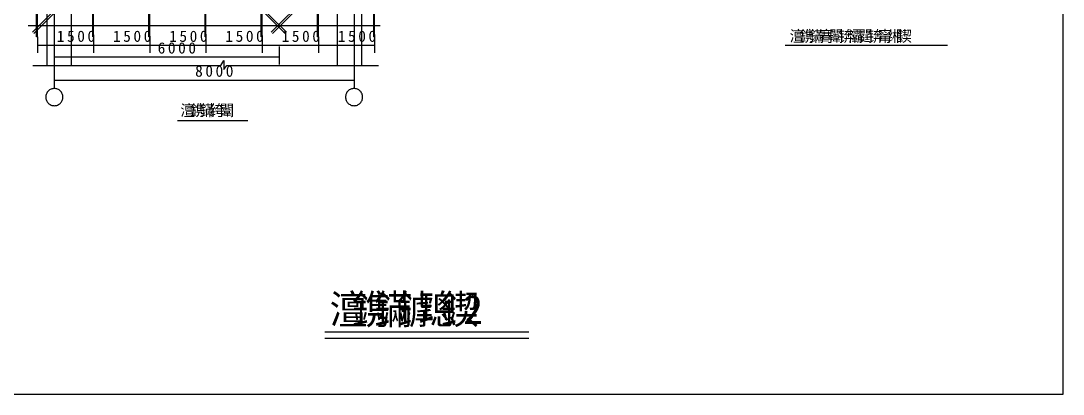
# Model space of a CAD drawing. Header units: metres. Extents: x 0 to 420, y 0 to 297.
# Drawn here: x 141.8 to 420, y 0 to 99.5 of the extents above; entities that cross this region are included whole.
import ezdxf

# ---------------------------------------------------------------- set-up
doc = ezdxf.new("R2010")
doc.units = ezdxf.units.M
for name, color, linetype in [(' ', 7, 'Continuous'), ('1588', 7, 'Continuous'), ('1861', 7, 'Continuous'), ('2140', 7, 'Continuous')]:
    doc.layers.add(name, color=color, linetype=linetype)

msp = doc.modelspace()

# ---------------------------------------------------------------- linework, layer by layer
at = {"layer": ' '}
for p, q in [((145.99, 95.28), (145.99, 261.33)), ((146.23, 95.28), (146.23, 261.33)), ((160.99, 95.28), (160.99, 261.33)), ((161.23, 95.28), (161.23, 261.33)), ((175.99, 95.28), (175.99, 261.33)), ((176.23, 95.28), (176.23, 261.33)), ((190.99, 95.28), (190.99, 261.33)), ((191.23, 95.28), (191.23, 261.33)), ((205.99, 95.28), (205.99, 261.33)), ((206.23, 95.28), (206.23, 261.33)), ((220.99, 95.28), (220.99, 261.33)), ((221.23, 95.28), (221.23, 261.33)), ((235.99, 95.28), (235.99, 261.33)), ((236.23, 95.28), (236.23, 261.33)), ((144.9, 96.53), (237.41, 189.05)), ((145.24, 96.2), (237.75, 188.71)), ((212.7, 96.53), (143.75, 165.49)), ((212.37, 96.2), (143.75, 164.81)), ((208.65, 96.53), (237.75, 125.64)), ((208.99, 96.2), (237.75, 124.96)), ((146.23, 95.28), (145.99, 95.28)), ((146.23, 95.28), (146.23, 91.04)), ((161.23, 95.28), (160.99, 95.28)), ((161.23, 95.28), (161.23, 91.04)), ((161.23, 95.28), (161.23, 91.04)), ((176.23, 95.28), (175.99, 95.28)), ((176.23, 95.28), (176.23, 91.04)), ((176.23, 95.28), (176.23, 91.04)), ((190.99, 95.28), (191.23, 95.28)), ((191.23, 95.28), (191.23, 91.04)), ((191.23, 95.28), (191.23, 91.04)), ((206.23, 95.28), (205.99, 95.28)), ((206.23, 95.28), (206.23, 91.04)), ((206.23, 95.28), (206.23, 91.04)), ((221.23, 95.28), (220.99, 95.28)), ((221.23, 95.28), (221.23, 91.04)), ((221.23, 95.28), (221.23, 91.04)), ((235.99, 95.28), (236.23, 95.28)), ((236.23, 95.28), (236.23, 91.04)), ((146.23, 93.04), (161.23, 93.04)), ((150.75, 92.74), (150.75, 87.92)), ((161.23, 93.04), (176.23, 93.04)), ((176.23, 93.04), (191.23, 93.04)), ((191.23, 93.04), (206.23, 93.04)), ((206.23, 93.04), (221.23, 93.04)), ((210.75, 92.74), (210.75, 87.92)), ((221.23, 93.04), (236.23, 93.04)), ((345.81, 93.1), (389.16, 93.1)), ((150.75, 89.92), (210.75, 89.92)), ((195.21, 87.63), (196.03, 89.02)), ((196.03, 89.02), (196.03, 86.56)), ((145, 87.63), (195.21, 87.63)), ((150.75, 87.63), (150.75, 81.74)), ((196.03, 86.56), (196.77, 87.63)), ((196.77, 87.63), (237.27, 87.63)), ((230.75, 87.63), (230.75, 81.74)), ((150.75, 83.74), (230.75, 83.74)), ((183.61, 72.95), (202.36, 72.95))]:
    msp.add_line(p, q, dxfattribs=at)
for points in [[(153.04, 79.22), (153.03, 79.44), (153, 79.66), (152.95, 79.88), (152.87, 80.09), (152.77, 80.3), (152.66, 80.49), (152.52, 80.67), (152.37, 80.84), (152.21, 80.99), (152.03, 81.12), (151.83, 81.24), (151.63, 81.33), (151.42, 81.41), (151.2, 81.46), (150.98, 81.5), (150.75, 81.51), (150.53, 81.5), (150.31, 81.46), (150.09, 81.41), (149.88, 81.33), (149.67, 81.24), (149.48, 81.12), (149.3, 80.99), (149.13, 80.84), (148.98, 80.67), (148.85, 80.49), (148.73, 80.3), (148.64, 80.09), (148.56, 79.88), (148.51, 79.66), (148.47, 79.44), (148.46, 79.22), (148.47, 78.99), (148.51, 78.77), (148.56, 78.55), (148.64, 78.34), (148.73, 78.14), (148.85, 77.94), (148.98, 77.76), (149.13, 77.6), (149.3, 77.45), (149.48, 77.31), (149.67, 77.2), (149.88, 77.1), (150.09, 77.02), (150.31, 76.97), (150.53, 76.94), (150.75, 76.93), (150.98, 76.94), (151.2, 76.97), (151.42, 77.02), (151.63, 77.1), (151.83, 77.2), (152.03, 77.31), (152.21, 77.45), (152.37, 77.6), (152.52, 77.76), (152.66, 77.94), (152.77, 78.14), (152.87, 78.34), (152.95, 78.55), (153, 78.77), (153.03, 78.99), (153.04, 79.22)], [(233.04, 79.22), (233.03, 79.44), (233, 79.66), (232.95, 79.88), (232.87, 80.09), (232.77, 80.3), (232.66, 80.49), (232.52, 80.67), (232.37, 80.84), (232.21, 80.99), (232.03, 81.12), (231.83, 81.24), (231.63, 81.33), (231.42, 81.41), (231.2, 81.46), (230.98, 81.5), (230.75, 81.51), (230.53, 81.5), (230.31, 81.46), (230.09, 81.41), (229.88, 81.33), (229.67, 81.24), (229.48, 81.12), (229.3, 80.99), (229.13, 80.84), (228.98, 80.67), (228.85, 80.49), (228.73, 80.3), (228.64, 80.09), (228.56, 79.88), (228.51, 79.66), (228.47, 79.44), (228.46, 79.22), (228.47, 78.99), (228.51, 78.77), (228.56, 78.55), (228.64, 78.34), (228.73, 78.14), (228.85, 77.94), (228.98, 77.76), (229.13, 77.6), (229.3, 77.45), (229.48, 77.31), (229.67, 77.2), (229.88, 77.1), (230.09, 77.02), (230.31, 76.97), (230.53, 76.94), (230.75, 76.93), (230.98, 76.94), (231.2, 76.97), (231.42, 77.02), (231.63, 77.1), (231.83, 77.2), (232.03, 77.31), (232.21, 77.45), (232.37, 77.6), (232.52, 77.76), (232.66, 77.94), (232.77, 78.14), (232.87, 78.34), (232.95, 78.55), (233, 78.77), (233.03, 78.99), (233.04, 79.22)]]:
    msp.add_lwpolyline(points, dxfattribs=at)
for p, q in [((420, 0), (420, 297)), ((222.98, 16.63), (277.36, 16.63)), ((222.98, 14.9), (277.36, 14.9)), ((0, 0), (420, 0))]:
    msp.add_line(p, q)
at = {"layer": '1588'}
msp.add_line((143.75, 98.33), (237.75, 98.33), dxfattribs=at)
at = {"layer": '1861'}
for p, q in [((148.75, 249.33), (148.75, 87.63)), ((155.25, 249.33), (155.25, 87.63)), ((226.25, 249.33), (226.25, 87.63)), ((232.75, 249.33), (232.75, 87.63))]:
    msp.add_line(p, q, dxfattribs=at)
at = {"layer": '2140'}
for p, q in [((150.75, 254.52), (150.75, 81.51)), ((230.75, 254.52), (230.75, 81.51))]:
    msp.add_line(p, q, dxfattribs=at)

# ---------------------------------------------------------------- texts
at = {"layer": ' '}
for s, p in [('澶', (347.03, 93.98)), ('鎸', (349.64, 93.98)), ('鏋', (352.25, 93.98)), ('骞', (354.85, 93.98)), ('锛', (360.07, 93.98)), ('锛', (367.9, 93.98)), ('甯', (370.51, 93.98)), ('缃', (373.12, 93.98)), ('鍥', (375.72, 93.98)), ('1', (151.41, 93.95)), ('5', (154.14, 93.95)), ('0', (156.87, 93.95)), ('0', (159.6, 93.95)), ('1', (166.41, 93.95)), ('5', (169.14, 93.95)), ('0', (171.87, 93.95)), ('0', (174.6, 93.95)), ('1', (181.41, 93.95)), ('5', (184.14, 93.95)), ('0', (186.87, 93.95)), ('0', (189.6, 93.95)), ('1', (196.41, 93.95)), ('5', (199.14, 93.95)), ('0', (201.87, 93.95)), ('0', (204.6, 93.95)), ('1', (211.41, 93.95)), ('5', (214.14, 93.95)), ('0', (216.87, 93.95)), ('0', (219.6, 93.95)), ('1', (226.41, 93.95)), ('5', (229.14, 93.95)), ('0', (231.87, 93.95)), ('0', (234.6, 93.95)), ('闈', (357.46, 93.98)), ('灞', (362.68, 93.98)), ('閮', (365.29, 93.98)), ('6', (178.33, 90.83)), ('0', (181.06, 90.83)), ('0', (183.79, 90.83)), ('0', (186.52, 90.83)), ('8', (188.33, 84.65)), ('0', (191.06, 84.65)), ('0', (193.78, 84.65)), ('0', (196.51, 84.65)), ('澶', (184.42, 74.19)), ('鎸', (187.03, 74.19)), ('鏋', (189.64, 74.19)), ('绔', (192.25, 74.19)), ('闈', (194.86, 74.19))]:
    msp.add_text(s, height=3, dxfattribs=at).set_placement(p)
for s, p in [('澶', (224.25, 18.7)), ('鎸', (230.19, 18.7)), ('鏋', (236.12, 18.7)), ('鎼', (242.06, 18.7)), ('璁', (247.99, 18.7)), ('鍥', (253.93, 18.7)), ('2', (259.86, 18.7))]:
    msp.add_text(s, height=7.8).set_placement(p)

doc.saveas('drawing.dxf')
